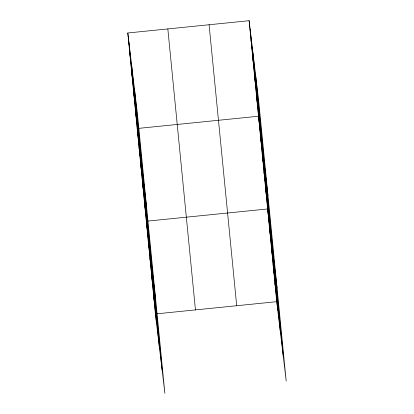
<?xml version="1.0" encoding="UTF-8"?>
<svg xmlns="http://www.w3.org/2000/svg" width="414" height="414" viewBox="0 0 414 414"><rect width="100%" height="100%" fill="white"/><g stroke="black" fill="none" stroke-linecap="round" stroke-linejoin="round"><path stroke-width="0.62" d="M127.802 32.98L137.262 112.323L164.881 393.3L155.421 313.957L127.802 32.98L249.119 20.7L258.579 100.043L286.198 381.02L276.738 301.677L249.119 20.7M155.421 313.957L276.738 301.677M250.998 39.806L252.028 48.438M252.876 58.912L253.906 67.544M254.755 78.018L255.785 86.65M256.628 97.124L257.658 105.761M267.972 195.574L258.507 116.23L137.194 128.511L146.654 207.854M260.334 134.778L261.363 143.41M262.155 153.32L263.185 161.957M263.977 171.867L265.007 180.499M265.798 190.409L266.828 199.046M277.085 288.299L267.625 208.956L146.308 221.236L155.767 300.58M269.447 227.498L270.477 236.135M271.268 246.045L272.298 254.677M273.09 264.587L274.12 273.224M274.912 283.135L275.941 291.766M129.68 52.086L130.71 60.718M131.559 71.192L132.589 79.824M133.437 90.299L134.467 98.93M135.316 109.405L136.346 118.042M139.016 147.058L140.046 155.69M140.838 165.6L141.867 174.237M142.659 184.147L143.689 192.779M144.486 202.689L145.516 211.326M148.129 239.778L149.159 248.416M149.951 258.326L150.981 266.958M151.772 276.868L152.802 285.505M153.599 295.415L154.629 304.047M255.795 76.709L283.414 357.686M252.928 52.666L280.547 333.648M250.149 29.332L277.768 310.314M209.086 24.752L236.704 305.734M167.836 28.928L195.455 309.905M134.483 88.989L162.097 369.966M131.616 64.946L159.235 345.928M128.832 41.612L156.451 322.594"/></g></svg>
